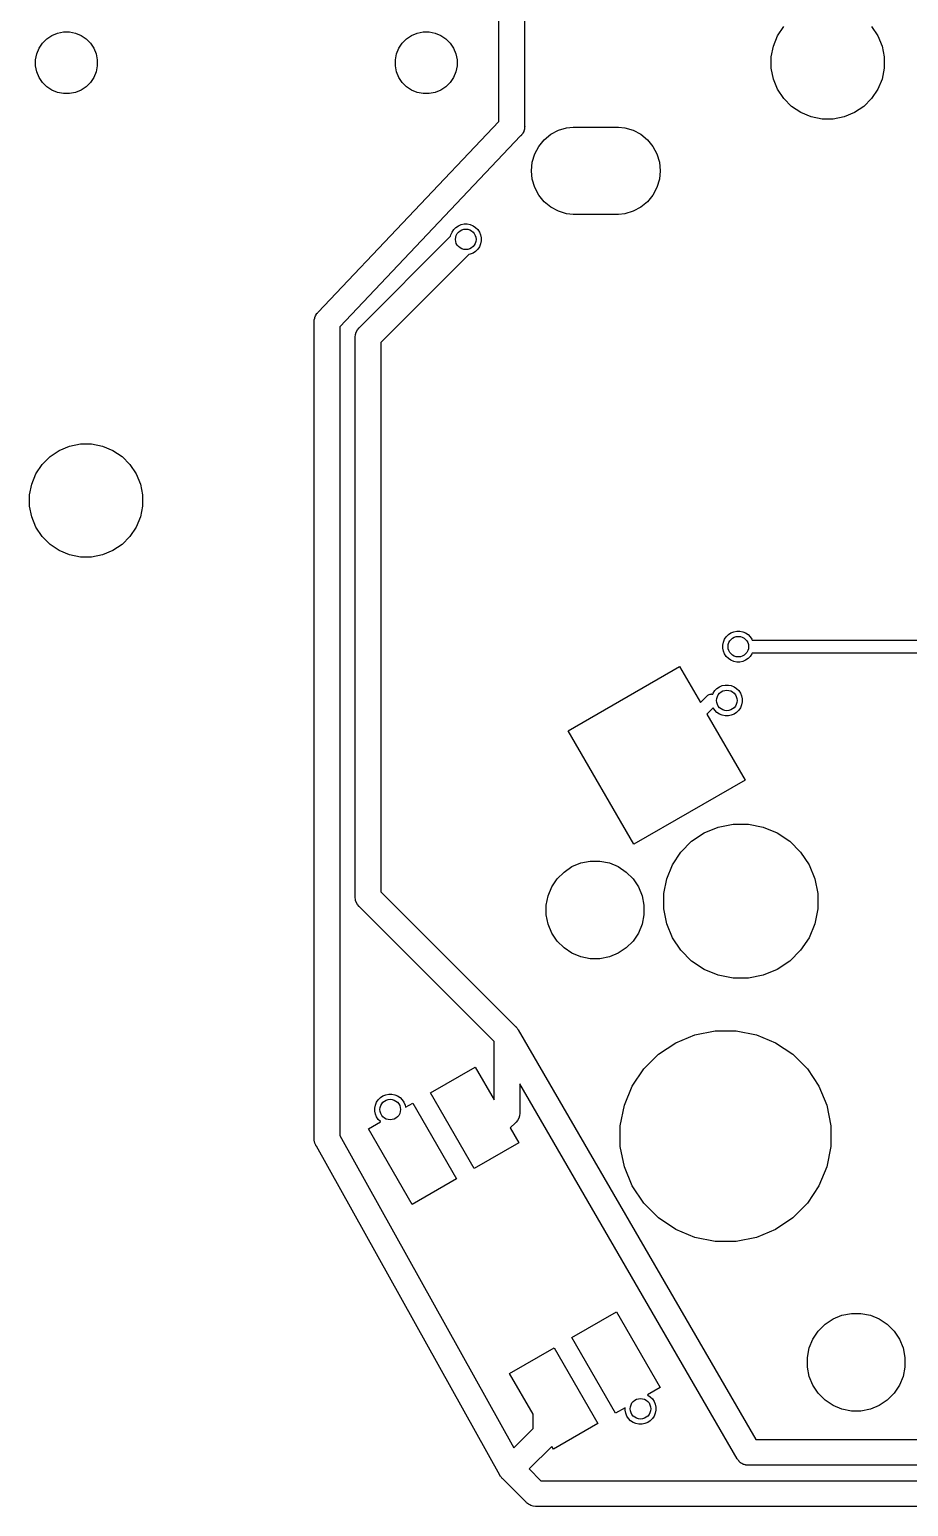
# Model space of a CAD drawing. Extents: x 0.5 to 11.2, y -4.1 to -0.9.
# Drawn here: x 6.036 to 6.71, y -4.03 to -2.899 of the extents above; entities that cross this region are included whole.
import ezdxf

# ---------------------------------------------------------------- set-up
doc = ezdxf.new("R2010")
doc.units = 0
doc.header["$MEASUREMENT"] = 0
doc.layers.add('BLACK', color=7, linetype='CONTINUOUS')

msp = doc.modelspace()

# ---------------------------------------------------------------- linework, layer by layer
at = {"layer": 'BLACK', "linetype": 'CONTINUOUS'}
for p, q in [((6.39577, -2.96891), (6.39577, -2.8748)), ((6.41545, -2.8748), (6.41545, -2.97222)), ((6.04612, -2.90896), (6.04941, -2.90567)), ((6.04941, -2.90567), (6.05328, -2.90308)), ((6.05328, -2.90308), (6.05758, -2.9013)), ((6.05758, -2.9013), (6.06214, -2.90039)), ((6.06214, -2.90039), (6.0668, -2.90039)), ((6.0668, -2.90039), (6.07136, -2.9013)), ((6.07136, -2.9013), (6.07566, -2.90308)), ((6.07566, -2.90308), (6.07953, -2.90567)), ((6.07953, -2.90567), (6.08282, -2.90896)), ((6.32171, -2.90896), (6.325, -2.90567)), ((6.325, -2.90567), (6.32887, -2.90308)), ((6.32887, -2.90308), (6.33317, -2.9013)), ((6.33317, -2.9013), (6.33773, -2.90039)), ((6.33773, -2.90039), (6.34239, -2.90039)), ((6.34239, -2.90039), (6.34695, -2.9013)), ((6.34695, -2.9013), (6.35125, -2.90308)), ((6.35125, -2.90308), (6.35512, -2.90567)), ((6.35512, -2.90567), (6.35841, -2.90896)), ((6.60601, -2.91115), (6.60928, -2.90327)), ((6.60928, -2.90327), (6.61402, -2.89617)), ((6.6813, -2.89617), (6.68604, -2.90327)), ((6.68604, -2.90327), (6.6893, -2.91115)), ((6.04085, -2.92169), (6.04175, -2.91713)), ((6.04175, -2.91713), (6.04353, -2.91283)), ((6.04353, -2.91283), (6.04612, -2.90896)), ((6.08282, -2.90896), (6.0854, -2.91283)), ((6.0854, -2.91283), (6.08718, -2.91713)), ((6.08718, -2.91713), (6.08809, -2.92169)), ((6.31644, -2.92169), (6.31734, -2.91713)), ((6.31734, -2.91713), (6.31913, -2.91283)), ((6.31913, -2.91283), (6.32171, -2.90896)), ((6.35841, -2.90896), (6.36099, -2.91283)), ((6.36099, -2.91283), (6.36277, -2.91713)), ((6.36277, -2.91713), (6.36368, -2.92169)), ((6.60435, -2.91951), (6.60601, -2.91115)), ((6.6893, -2.91115), (6.69096, -2.91951)), ((6.04085, -2.92634), (6.04085, -2.92169)), ((6.04175, -2.93091), (6.04085, -2.92634)), ((6.08809, -2.92634), (6.08718, -2.93091)), ((6.08809, -2.92169), (6.08809, -2.92634)), ((6.31644, -2.92634), (6.31644, -2.92169)), ((6.31734, -2.93091), (6.31644, -2.92634)), ((6.36368, -2.92634), (6.36277, -2.93091)), ((6.36368, -2.92169), (6.36368, -2.92634)), ((6.60435, -2.92804), (6.60435, -2.91951)), ((6.60601, -2.93641), (6.60435, -2.92804)), ((6.69096, -2.92804), (6.6893, -2.93641)), ((6.69096, -2.91951), (6.69096, -2.92804)), ((6.04353, -2.9352), (6.04175, -2.93091)), ((6.04612, -2.93907), (6.04353, -2.9352)), ((6.04941, -2.94236), (6.04612, -2.93907)), ((6.08282, -2.93907), (6.07953, -2.94236)), ((6.0854, -2.9352), (6.08282, -2.93907)), ((6.08718, -2.93091), (6.0854, -2.9352)), ((6.31913, -2.9352), (6.31734, -2.93091)), ((6.32171, -2.93907), (6.31913, -2.9352)), ((6.325, -2.94236), (6.32171, -2.93907)), ((6.35841, -2.93907), (6.35512, -2.94236)), ((6.36099, -2.9352), (6.35841, -2.93907)), ((6.36277, -2.93091), (6.36099, -2.9352)), ((6.60928, -2.94429), (6.60601, -2.93641)), ((6.6893, -2.93641), (6.68604, -2.94429)), ((6.05328, -2.94495), (6.04941, -2.94236)), ((6.05758, -2.94673), (6.05328, -2.94495)), ((6.06214, -2.94764), (6.05758, -2.94673)), ((6.0668, -2.94764), (6.06214, -2.94764)), ((6.07136, -2.94673), (6.0668, -2.94764)), ((6.07566, -2.94495), (6.07136, -2.94673)), ((6.07953, -2.94236), (6.07566, -2.94495)), ((6.32887, -2.94495), (6.325, -2.94236)), ((6.33317, -2.94673), (6.32887, -2.94495)), ((6.33773, -2.94764), (6.33317, -2.94673)), ((6.34239, -2.94764), (6.33773, -2.94764)), ((6.34695, -2.94673), (6.34239, -2.94764)), ((6.35125, -2.94495), (6.34695, -2.94673)), ((6.35512, -2.94236), (6.35125, -2.94495)), ((6.61402, -2.95139), (6.60928, -2.94429)), ((6.62005, -2.95742), (6.61402, -2.95139)), ((6.6813, -2.95139), (6.67526, -2.95742)), ((6.68604, -2.94429), (6.6813, -2.95139)), ((6.62714, -2.96216), (6.62005, -2.95742)), ((6.63503, -2.96542), (6.62714, -2.96216)), ((6.66817, -2.96216), (6.66029, -2.96542)), ((6.67526, -2.95742), (6.66817, -2.96216)), ((6.25735, -3.11503), (6.39577, -2.96891)), ((6.41531, -2.97476), (6.41507, -2.97557)), ((6.41532, -2.97463), (6.41531, -2.97476)), ((6.41536, -2.9745), (6.41532, -2.97463)), ((6.41542, -2.97367), (6.41536, -2.9745)), ((6.41545, -2.97332), (6.41542, -2.97367)), ((6.41545, -2.97222), (6.4155, -2.97257)), ((6.4155, -2.97257), (6.41545, -2.97318)), ((6.41545, -2.97318), (6.41545, -2.97332)), ((6.44136, -2.97563), (6.44767, -2.97371)), ((6.44767, -2.97371), (6.45259, -2.97323)), ((6.45259, -2.97323), (6.48737, -2.97323)), ((6.48737, -2.97323), (6.49229, -2.97371)), ((6.49229, -2.97371), (6.4986, -2.97563)), ((6.64339, -2.96709), (6.63503, -2.96542)), ((6.65192, -2.96709), (6.64339, -2.96709)), ((6.66029, -2.96542), (6.65192, -2.96709)), ((6.41233, -2.98005), (6.27392, -3.12617)), ((6.4126, -2.97983), (6.41233, -2.98005)), ((6.413, -2.97935), (6.4126, -2.97983)), ((6.41309, -2.97925), (6.413, -2.97935)), ((6.4133, -2.97898), (6.41309, -2.97925)), ((6.41383, -2.97833), (6.4133, -2.97898)), ((6.4139, -2.97821), (6.41383, -2.97833)), ((6.41398, -2.9781), (6.4139, -2.97821)), ((6.41435, -2.97736), (6.41398, -2.9781)), ((6.41475, -2.97662), (6.41435, -2.97736)), ((6.41479, -2.97649), (6.41475, -2.97662)), ((6.41485, -2.97637), (6.41479, -2.97649)), ((6.41507, -2.97557), (6.41485, -2.97637)), ((6.42627, -2.98801), (6.43045, -2.98292)), ((6.43045, -2.98292), (6.43555, -2.97873)), ((6.43555, -2.97873), (6.44136, -2.97563)), ((6.4986, -2.97563), (6.50441, -2.97873)), ((6.50441, -2.97873), (6.50951, -2.98292)), ((6.50951, -2.98292), (6.51369, -2.98801)), ((6.42125, -3.00013), (6.42317, -2.99382)), ((6.42317, -2.99382), (6.42627, -2.98801)), ((6.51369, -2.98801), (6.5168, -2.99382)), ((6.5168, -2.99382), (6.51871, -3.00013)), ((6.42061, -3.00669), (6.42125, -3.00013)), ((6.42125, -3.01325), (6.42061, -3.00669)), ((6.51871, -3.00013), (6.51935, -3.00669)), ((6.51935, -3.00669), (6.51871, -3.01325)), ((6.42317, -3.01956), (6.42125, -3.01325)), ((6.42627, -3.02537), (6.42317, -3.01956)), ((6.5168, -3.01956), (6.51369, -3.02537)), ((6.51871, -3.01325), (6.5168, -3.01956)), ((6.43045, -3.03047), (6.42627, -3.02537)), ((6.43555, -3.03465), (6.43045, -3.03047)), ((6.50951, -3.03047), (6.50441, -3.03465)), ((6.51369, -3.02537), (6.50951, -3.03047)), ((6.44136, -3.03776), (6.43555, -3.03465)), ((6.44767, -3.03967), (6.44136, -3.03776)), ((6.45259, -3.04016), (6.44767, -3.03967)), ((6.48737, -3.04016), (6.45259, -3.04016)), ((6.49229, -3.03967), (6.48737, -3.04016)), ((6.4986, -3.03776), (6.49229, -3.03967)), ((6.50441, -3.03465), (6.4986, -3.03776)), ((6.35902, -3.05581), (6.35991, -3.05366)), ((6.35991, -3.05366), (6.3612, -3.05172)), ((6.3612, -3.05172), (6.36284, -3.05008)), ((6.36284, -3.05008), (6.36478, -3.04879)), ((6.36478, -3.04879), (6.36693, -3.04789)), ((6.36693, -3.04789), (6.36921, -3.04744)), ((6.36921, -3.04744), (6.37154, -3.04744)), ((6.37154, -3.04744), (6.37382, -3.04789)), ((6.37382, -3.04789), (6.37597, -3.04879)), ((6.37597, -3.04879), (6.3779, -3.05008)), ((6.3779, -3.05008), (6.37955, -3.05172)), ((6.37955, -3.05172), (6.38084, -3.05366)), ((6.38084, -3.05366), (6.38173, -3.05581)), ((6.28895, -3.12675), (6.3588, -3.05691)), ((6.3588, -3.05691), (6.35902, -3.05581)), ((6.38084, -3.06485), (6.37955, -3.06678)), ((6.38173, -3.0627), (6.38084, -3.06485)), ((6.38173, -3.05581), (6.38219, -3.05809)), ((6.38219, -3.06042), (6.38173, -3.0627)), ((6.38219, -3.05809), (6.38219, -3.06042)), ((6.37272, -3.07083), (6.30541, -3.13813)), ((6.37382, -3.07061), (6.37272, -3.07083)), ((6.37597, -3.06972), (6.37382, -3.07061)), ((6.3779, -3.06843), (6.37597, -3.06972)), ((6.37955, -3.06678), (6.3779, -3.06843)), ((6.25419, -3.12251), (6.25423, -3.12189)), ((6.25423, -3.12176), (6.25427, -3.12141)), ((6.25423, -3.12189), (6.25423, -3.12176)), ((6.25427, -3.12141), (6.25433, -3.12058)), ((6.25433, -3.12058), (6.25436, -3.12045)), ((6.25436, -3.12045), (6.25437, -3.12031)), ((6.25437, -3.12031), (6.25462, -3.11952)), ((6.25462, -3.11952), (6.25484, -3.11871)), ((6.25484, -3.11871), (6.2549, -3.11859)), ((6.2549, -3.11859), (6.25494, -3.11846)), ((6.25494, -3.11846), (6.25533, -3.11772)), ((6.25533, -3.11772), (6.25571, -3.11697)), ((6.25571, -3.11697), (6.25579, -3.11687)), ((6.25579, -3.11687), (6.25585, -3.11675)), ((6.25585, -3.11675), (6.25638, -3.1161)), ((6.25638, -3.1161), (6.2566, -3.11583)), ((6.2566, -3.11583), (6.25669, -3.11573)), ((6.25669, -3.11573), (6.25708, -3.11525)), ((6.25708, -3.11525), (6.25735, -3.11503)), ((6.25423, -3.12286), (6.25419, -3.12251)), ((6.25423, -3.74735), (6.25423, -3.12286)), ((6.27392, -3.12617), (6.27392, -3.74567)), ((6.28568, -3.13406), (6.28587, -3.13213)), ((6.28587, -3.13213), (6.28643, -3.13027)), ((6.28643, -3.13027), (6.28735, -3.12856)), ((6.28735, -3.12856), (6.28746, -3.12843)), ((6.28746, -3.12843), (6.28858, -3.12706)), ((6.28858, -3.12706), (6.28895, -3.12675)), ((6.28573, -3.13454), (6.28568, -3.13406)), ((6.28573, -3.56271), (6.28573, -3.13454)), ((6.30541, -3.13813), (6.30541, -3.55911)), ((6.05186, -3.22561), (6.05895, -3.22087)), ((6.05895, -3.22087), (6.06684, -3.21761)), ((6.06684, -3.21761), (6.0752, -3.21594)), ((6.0752, -3.21594), (6.08373, -3.21594)), ((6.08373, -3.21594), (6.0921, -3.21761)), ((6.0921, -3.21761), (6.09998, -3.22087)), ((6.09998, -3.22087), (6.10708, -3.22561)), ((6.04109, -3.23874), (6.04583, -3.23165)), ((6.04583, -3.23165), (6.05186, -3.22561)), ((6.10708, -3.22561), (6.11311, -3.23165)), ((6.11311, -3.23165), (6.11785, -3.23874)), ((6.03616, -3.25499), (6.03783, -3.24662)), ((6.03783, -3.24662), (6.04109, -3.23874)), ((6.11785, -3.23874), (6.12111, -3.24662)), ((6.12111, -3.24662), (6.12278, -3.25499)), ((6.03616, -3.26352), (6.03616, -3.25499)), ((6.12278, -3.25499), (6.12278, -3.26352)), ((6.03783, -3.27188), (6.03616, -3.26352)), ((6.12278, -3.26352), (6.12111, -3.27188)), ((6.04109, -3.27977), (6.03783, -3.27188)), ((6.04583, -3.28686), (6.04109, -3.27977)), ((6.11785, -3.27977), (6.11311, -3.28686)), ((6.12111, -3.27188), (6.11785, -3.27977)), ((6.05186, -3.29289), (6.04583, -3.28686)), ((6.11311, -3.28686), (6.10708, -3.29289)), ((6.05895, -3.29763), (6.05186, -3.29289)), ((6.06684, -3.30089), (6.05895, -3.29763)), ((6.0752, -3.30256), (6.06684, -3.30089)), ((6.08373, -3.30256), (6.0752, -3.30256)), ((6.0921, -3.30089), (6.08373, -3.30256)), ((6.09998, -3.29763), (6.0921, -3.30089)), ((6.10708, -3.29289), (6.09998, -3.29763)), ((6.57571, -3.35983), (6.57799, -3.35937)), ((6.57799, -3.35937), (6.58032, -3.35937)), ((6.58032, -3.35937), (6.5826, -3.35983)), ((6.56734, -3.37002), (6.5678, -3.36774)), ((6.56734, -3.37235), (6.56734, -3.37002)), ((6.5678, -3.36774), (6.56869, -3.36559)), ((6.56869, -3.36559), (6.56998, -3.36365)), ((6.56998, -3.36365), (6.57163, -3.36201)), ((6.57163, -3.36201), (6.57356, -3.36072)), ((6.57356, -3.36072), (6.57571, -3.35983)), ((6.5826, -3.35983), (6.58475, -3.36072)), ((6.58475, -3.36072), (6.58668, -3.36201)), ((6.58668, -3.36201), (6.58833, -3.36365)), ((6.58833, -3.36365), (6.58962, -3.36559)), ((6.58962, -3.36559), (6.5899, -3.36626)), ((6.5899, -3.36626), (7.26041, -3.36626)), ((6.5678, -3.37463), (6.56734, -3.37235)), ((6.56869, -3.37678), (6.5678, -3.37463)), ((6.56998, -3.37871), (6.56869, -3.37678)), ((6.57163, -3.38036), (6.56998, -3.37871)), ((6.57356, -3.38165), (6.57163, -3.38036)), ((6.57571, -3.38254), (6.57356, -3.38165)), ((6.58475, -3.38165), (6.5826, -3.38254)), ((6.58668, -3.38036), (6.58475, -3.38165)), ((6.58833, -3.37871), (6.58668, -3.38036)), ((6.58962, -3.37678), (6.58833, -3.37871)), ((6.5899, -3.3761), (6.58962, -3.37678)), ((7.25861, -3.3761), (6.5899, -3.3761)), ((6.44888, -3.43563), (6.53412, -3.38642)), ((6.53412, -3.38642), (6.55008, -3.41406)), ((6.57799, -3.38299), (6.57571, -3.38254)), ((6.58032, -3.38299), (6.57799, -3.38299)), ((6.5826, -3.38254), (6.58032, -3.38299)), ((6.55991, -3.40681), (6.5612, -3.40487)), ((6.5612, -3.40487), (6.56284, -3.40323)), ((6.56284, -3.40323), (6.56478, -3.40193)), ((6.56478, -3.40193), (6.56693, -3.40104)), ((6.56693, -3.40104), (6.56921, -3.40059)), ((6.56921, -3.40059), (6.57154, -3.40059)), ((6.57154, -3.40059), (6.57382, -3.40104)), ((6.57382, -3.40104), (6.57597, -3.40193)), ((6.57597, -3.40193), (6.5779, -3.40323)), ((6.5779, -3.40323), (6.57955, -3.40487)), ((6.57955, -3.40487), (6.58084, -3.40681)), ((6.55008, -3.41406), (6.55505, -3.40909)), ((6.55505, -3.40909), (6.5552, -3.4089)), ((6.5552, -3.4089), (6.55539, -3.40875)), ((6.55539, -3.40875), (6.55595, -3.40829)), ((6.55539, -3.40875), (6.55539, -3.40875)), ((6.55595, -3.40829), (6.55681, -3.40783)), ((6.55595, -3.40829), (6.55595, -3.40829)), ((6.55595, -3.40829), (6.55595, -3.40829)), ((6.55681, -3.40783), (6.55773, -3.40755)), ((6.55773, -3.40755), (6.55846, -3.40748)), ((6.55846, -3.40748), (6.5587, -3.40746)), ((6.55846, -3.40748), (6.55846, -3.40748)), ((6.5587, -3.40746), (6.55894, -3.40748)), ((6.55894, -3.40748), (6.55963, -3.40748)), ((6.55963, -3.40748), (6.55991, -3.40681)), ((6.58084, -3.40681), (6.58173, -3.40896)), ((6.58173, -3.41585), (6.58084, -3.418)), ((6.58173, -3.40896), (6.58219, -3.41124)), ((6.58219, -3.41356), (6.58173, -3.41585)), ((6.58219, -3.41124), (6.58219, -3.41356)), ((6.55997, -3.41809), (6.55518, -3.42288)), ((6.55518, -3.42288), (6.58432, -3.47336)), ((6.5612, -3.41993), (6.55997, -3.41809)), ((6.56284, -3.42158), (6.5612, -3.41993)), ((6.56478, -3.42287), (6.56284, -3.42158)), ((6.56693, -3.42376), (6.56478, -3.42287)), ((6.56921, -3.42421), (6.56693, -3.42376)), ((6.57154, -3.42421), (6.56921, -3.42421)), ((6.57382, -3.42376), (6.57154, -3.42421)), ((6.57597, -3.42287), (6.57382, -3.42376)), ((6.5779, -3.42158), (6.57597, -3.42287)), ((6.57955, -3.41993), (6.5779, -3.42158)), ((6.58084, -3.418), (6.57955, -3.41993)), ((6.49908, -3.52257), (6.44888, -3.43563)), ((6.58432, -3.47336), (6.49908, -3.52257)), ((6.54343, -3.52029), (6.5531, -3.51383)), ((6.5531, -3.51383), (6.56385, -3.50937)), ((6.56385, -3.50937), (6.57525, -3.5071)), ((6.57525, -3.5071), (6.58689, -3.5071)), ((6.58689, -3.5071), (6.5983, -3.50937)), ((6.5983, -3.50937), (6.60904, -3.51383)), ((6.60904, -3.51383), (6.61872, -3.52029)), ((6.52874, -3.53819), (6.5352, -3.52851)), ((6.5352, -3.52851), (6.54343, -3.52029)), ((6.61872, -3.52029), (6.62694, -3.52851)), ((6.62694, -3.52851), (6.63341, -3.53819)), ((6.44563, -3.54381), (6.45175, -3.53971)), ((6.45175, -3.53971), (6.45856, -3.53689)), ((6.45856, -3.53689), (6.46578, -3.53546)), ((6.46578, -3.53546), (6.47315, -3.53546)), ((6.47315, -3.53546), (6.48038, -3.53689)), ((6.48038, -3.53689), (6.48718, -3.53971)), ((6.48718, -3.53971), (6.49331, -3.54381)), ((6.52429, -3.54893), (6.52874, -3.53819)), ((6.63341, -3.53819), (6.63786, -3.54893)), ((6.43632, -3.55514), (6.44042, -3.54902)), ((6.44042, -3.54902), (6.44563, -3.54381)), ((6.49331, -3.54381), (6.49852, -3.54902)), ((6.49852, -3.54902), (6.50261, -3.55514)), ((6.52202, -3.56034), (6.52429, -3.54893)), ((6.63786, -3.54893), (6.64013, -3.56034)), ((6.28568, -3.56319), (6.28573, -3.56271)), ((6.28587, -3.56512), (6.28568, -3.56319)), ((6.30541, -3.55911), (6.40849, -3.66219)), ((6.43207, -3.56917), (6.4335, -3.56195)), ((6.4335, -3.56195), (6.43632, -3.55514)), ((6.50261, -3.55514), (6.50543, -3.56195)), ((6.50543, -3.56195), (6.50687, -3.56917)), ((6.52202, -3.57198), (6.52202, -3.56034)), ((6.64013, -3.56034), (6.64013, -3.57198)), ((6.286, -3.56553), (6.28587, -3.56512)), ((6.28643, -3.56697), (6.286, -3.56553)), ((6.28735, -3.56868), (6.28643, -3.56697)), ((6.28858, -3.57018), (6.28735, -3.56868)), ((6.28895, -3.57049), (6.28858, -3.57018)), ((6.39203, -3.67357), (6.28895, -3.57049)), ((6.43207, -3.57654), (6.43207, -3.56917)), ((6.50687, -3.56917), (6.50687, -3.57654)), ((6.52429, -3.58338), (6.52202, -3.57198)), ((6.64013, -3.57198), (6.63786, -3.58338)), ((6.4335, -3.58377), (6.43207, -3.57654)), ((6.43632, -3.59057), (6.4335, -3.58377)), ((6.50543, -3.58377), (6.50261, -3.59057)), ((6.50687, -3.57654), (6.50543, -3.58377)), ((6.52874, -3.59413), (6.52429, -3.58338)), ((6.63786, -3.58338), (6.63341, -3.59413)), ((6.44042, -3.5967), (6.43632, -3.59057)), ((6.44563, -3.60191), (6.44042, -3.5967)), ((6.49852, -3.5967), (6.49331, -3.60191)), ((6.50261, -3.59057), (6.49852, -3.5967)), ((6.5352, -3.6038), (6.52874, -3.59413)), ((6.63341, -3.59413), (6.62694, -3.6038)), ((6.45175, -3.606), (6.44563, -3.60191)), ((6.45856, -3.60882), (6.45175, -3.606)), ((6.48718, -3.606), (6.48038, -3.60882)), ((6.49331, -3.60191), (6.48718, -3.606)), ((6.54343, -3.61203), (6.5352, -3.6038)), ((6.62694, -3.6038), (6.61872, -3.61203)), ((6.46578, -3.61026), (6.45856, -3.60882)), ((6.47315, -3.61026), (6.46578, -3.61026)), ((6.48038, -3.60882), (6.47315, -3.61026)), ((6.5531, -3.61849), (6.54343, -3.61203)), ((6.56385, -3.62294), (6.5531, -3.61849)), ((6.60904, -3.61849), (6.5983, -3.62294)), ((6.61872, -3.61203), (6.60904, -3.61849)), ((6.57525, -3.62521), (6.56385, -3.62294)), ((6.58689, -3.62521), (6.57525, -3.62521)), ((6.5983, -3.62294), (6.58689, -3.62521)), ((6.40849, -3.66219), (6.40886, -3.66249)), ((6.40886, -3.66249), (6.40906, -3.66274)), ((6.40906, -3.66274), (6.40929, -3.66295)), ((6.40929, -3.66295), (6.40968, -3.66348)), ((6.40968, -3.66348), (6.41009, -3.66399)), ((6.41009, -3.66399), (6.41034, -3.66446)), ((6.41034, -3.66446), (6.41047, -3.6647)), ((6.41047, -3.6647), (6.59258, -3.97854)), ((6.39203, -3.71825), (6.39203, -3.67357)), ((6.51802, -3.68337), (6.53124, -3.67454)), ((6.53124, -3.67454), (6.54593, -3.66846)), ((6.54593, -3.66846), (6.56152, -3.66535)), ((6.56152, -3.66535), (6.57742, -3.66535)), ((6.57742, -3.66535), (6.59301, -3.66846)), ((6.59301, -3.66846), (6.6077, -3.67454)), ((6.6077, -3.67454), (6.62092, -3.68337)), ((6.50678, -3.69461), (6.51802, -3.68337)), ((6.62092, -3.68337), (6.63216, -3.69461)), ((6.34347, -3.71289), (6.37756, -3.6932)), ((6.37756, -3.6932), (6.39203, -3.71825)), ((6.49795, -3.70783), (6.50678, -3.69461)), ((6.63216, -3.69461), (6.64099, -3.70783)), ((6.57831, -3.99318), (6.41171, -3.70606)), ((6.41171, -3.70606), (6.41171, -3.72806)), ((6.49186, -3.72252), (6.49795, -3.70783)), ((6.64099, -3.70783), (6.64708, -3.72252)), ((6.30114, -3.72234), (6.30203, -3.72019)), ((6.30203, -3.72019), (6.30333, -3.71826)), ((6.30333, -3.71826), (6.30497, -3.71661)), ((6.30497, -3.71661), (6.30691, -3.71532)), ((6.30691, -3.71532), (6.30905, -3.71443)), ((6.30905, -3.71443), (6.31134, -3.71398)), ((6.31134, -3.71398), (6.31366, -3.71398)), ((6.31366, -3.71398), (6.31595, -3.71443)), ((6.31595, -3.71443), (6.31809, -3.71532)), ((6.31809, -3.71532), (6.32003, -3.71661)), ((6.32003, -3.71661), (6.32167, -3.71826)), ((6.32167, -3.71826), (6.32297, -3.72019)), ((6.32297, -3.72019), (6.32386, -3.72234)), ((6.32419, -3.72402), (6.32983, -3.72076)), ((6.32983, -3.72076), (6.36329, -3.77872)), ((6.37693, -3.77085), (6.34347, -3.71289)), ((6.30069, -3.72462), (6.30114, -3.72234)), ((6.30069, -3.72695), (6.30069, -3.72462)), ((6.30114, -3.72923), (6.30069, -3.72695)), ((6.30203, -3.73138), (6.30114, -3.72923)), ((6.30333, -3.73332), (6.30203, -3.73138)), ((6.32386, -3.72234), (6.32419, -3.72402)), ((6.41101, -3.73233), (6.41009, -3.73404)), ((6.41157, -3.73047), (6.41101, -3.73233)), ((6.41101, -3.73233), (6.41101, -3.73233)), ((6.41176, -3.72854), (6.41157, -3.73047)), ((6.41171, -3.72806), (6.41176, -3.72854)), ((6.48876, -3.73811), (6.49186, -3.72252)), ((6.64708, -3.72252), (6.65018, -3.73811)), ((6.29573, -3.74045), (6.30509, -3.73504)), ((6.3292, -3.79841), (6.29573, -3.74045)), ((6.30497, -3.73496), (6.30333, -3.73332)), ((6.30509, -3.73504), (6.30497, -3.73496)), ((6.40849, -3.73584), (6.40449, -3.73984)), ((6.40449, -3.73984), (6.41103, -3.75116)), ((6.40886, -3.73554), (6.40849, -3.73584)), ((6.41009, -3.73404), (6.40886, -3.73554)), ((6.48876, -3.75401), (6.48876, -3.73811)), ((6.65018, -3.73811), (6.65018, -3.75401)), ((6.25422, -3.74743), (6.25423, -3.74735)), ((6.25423, -3.74831), (6.25422, -3.74743)), ((6.25423, -3.74871), (6.25423, -3.74831)), ((6.25424, -3.7488), (6.25423, -3.74871)), ((6.25425, -3.74937), (6.25424, -3.7488)), ((6.25434, -3.74976), (6.25425, -3.74937)), ((6.25437, -3.75016), (6.25434, -3.74976)), ((6.25454, -3.75071), (6.25437, -3.75016)), ((6.25466, -3.75127), (6.25454, -3.75071)), ((6.25482, -3.75163), (6.25466, -3.75127)), ((6.25494, -3.75201), (6.25482, -3.75163)), ((6.25521, -3.75252), (6.25494, -3.75201)), ((6.25524, -3.7526), (6.25521, -3.75252)), ((6.25544, -3.75295), (6.25524, -3.7526)), ((6.25585, -3.75372), (6.25544, -3.75295)), ((6.25591, -3.75379), (6.25585, -3.75372)), ((6.39638, -4.00571), (6.25591, -3.75379)), ((6.27392, -3.74567), (6.40727, -3.98482)), ((6.41103, -3.75116), (6.37693, -3.77085)), ((6.49186, -3.7696), (6.48876, -3.75401)), ((6.65018, -3.75401), (6.64708, -3.7696)), ((6.49795, -3.78429), (6.49186, -3.7696)), ((6.64708, -3.7696), (6.64099, -3.78429)), ((6.36329, -3.77872), (6.3292, -3.79841)), ((6.50678, -3.79751), (6.49795, -3.78429)), ((6.64099, -3.78429), (6.63216, -3.79751)), ((6.51802, -3.80875), (6.50678, -3.79751)), ((6.63216, -3.79751), (6.62092, -3.80875)), ((6.53124, -3.81759), (6.51802, -3.80875)), ((6.62092, -3.80875), (6.6077, -3.81759)), ((6.54593, -3.82367), (6.53124, -3.81759)), ((6.6077, -3.81759), (6.59301, -3.82367)), ((6.56152, -3.82677), (6.54593, -3.82367)), ((6.57742, -3.82677), (6.56152, -3.82677)), ((6.59301, -3.82367), (6.57742, -3.82677)), ((6.45174, -3.90041), (6.48583, -3.88073)), ((6.48583, -3.88073), (6.5193, -3.93869)), ((6.64042, -3.89543), (6.64563, -3.89022)), ((6.64563, -3.89022), (6.65175, -3.88612)), ((6.65175, -3.88612), (6.65856, -3.8833)), ((6.65856, -3.8833), (6.66578, -3.88187)), ((6.66578, -3.88187), (6.67315, -3.88187)), ((6.67315, -3.88187), (6.68038, -3.8833)), ((6.68038, -3.8833), (6.68718, -3.88612)), ((6.68718, -3.88612), (6.69331, -3.89022)), ((6.69331, -3.89022), (6.69852, -3.89543)), ((6.4852, -3.95837), (6.45174, -3.90041)), ((6.6335, -3.90836), (6.63632, -3.90155)), ((6.63632, -3.90155), (6.64042, -3.89543)), ((6.69852, -3.89543), (6.70261, -3.90155)), ((6.70261, -3.90155), (6.70543, -3.90836)), ((6.404, -3.92797), (6.4381, -3.90829)), ((6.4381, -3.90829), (6.47156, -3.96625)), ((6.63207, -3.91558), (6.6335, -3.90836)), ((6.70543, -3.90836), (6.70687, -3.91558)), ((6.63207, -3.92295), (6.63207, -3.91558)), ((6.6335, -3.93018), (6.63207, -3.92295)), ((6.70687, -3.92295), (6.70543, -3.93018)), ((6.70687, -3.91558), (6.70687, -3.92295)), ((6.42203, -3.9592), (6.404, -3.92797)), ((6.63632, -3.93698), (6.6335, -3.93018)), ((6.70543, -3.93018), (6.70261, -3.93698)), ((6.5193, -3.93869), (6.50953, -3.94433)), ((6.50953, -3.94433), (6.50983, -3.94445)), ((6.50983, -3.94445), (6.51176, -3.94575)), ((6.51176, -3.94575), (6.51341, -3.94739)), ((6.51341, -3.94739), (6.5147, -3.94933)), ((6.64042, -3.94311), (6.63632, -3.93698)), ((6.64563, -3.94832), (6.64042, -3.94311)), ((6.69852, -3.94311), (6.69331, -3.94832)), ((6.70261, -3.93698), (6.69852, -3.94311)), ((6.42203, -3.97005), (6.42203, -3.9592)), ((6.49242, -3.9542), (6.4852, -3.95837)), ((6.49242, -3.95608), (6.49242, -3.9542)), ((6.49288, -3.95837), (6.49242, -3.95608)), ((6.49377, -3.96052), (6.49288, -3.95837)), ((6.5147, -3.94933), (6.51559, -3.95148)), ((6.51559, -3.95837), (6.5147, -3.96052)), ((6.51559, -3.95148), (6.51604, -3.95376)), ((6.51604, -3.95608), (6.51559, -3.95837)), ((6.51604, -3.95376), (6.51604, -3.95608)), ((6.65175, -3.95241), (6.64563, -3.94832)), ((6.65856, -3.95523), (6.65175, -3.95241)), ((6.66578, -3.95667), (6.65856, -3.95523)), ((6.67315, -3.95667), (6.66578, -3.95667)), ((6.68038, -3.95523), (6.67315, -3.95667)), ((6.68718, -3.95241), (6.68038, -3.95523)), ((6.69331, -3.94832), (6.68718, -3.95241)), ((6.40727, -3.98482), (6.42203, -3.97005)), ((6.47156, -3.96625), (6.43747, -3.98593)), ((6.49506, -3.96245), (6.49377, -3.96052)), ((6.4967, -3.9641), (6.49506, -3.96245)), ((6.49864, -3.96539), (6.4967, -3.9641)), ((6.50079, -3.96628), (6.49864, -3.96539)), ((6.50307, -3.96673), (6.50079, -3.96628)), ((6.5054, -3.96673), (6.50307, -3.96673)), ((6.50768, -3.96628), (6.5054, -3.96673)), ((6.50983, -3.96539), (6.50768, -3.96628)), ((6.51176, -3.9641), (6.50983, -3.96539)), ((6.51341, -3.96245), (6.51176, -3.9641)), ((6.5147, -3.96052), (6.51341, -3.96245)), ((6.59258, -3.97854), (6.8663, -3.97854)), ((6.43619, -3.98373), (6.41893, -4.00099)), ((6.43747, -3.98593), (6.43619, -3.98373)), ((6.57869, -3.99388), (6.57831, -3.99318)), ((6.41893, -4.00099), (6.42798, -4.01004)), ((6.5791, -3.99439), (6.57869, -3.99388)), ((6.57949, -3.99492), (6.5791, -3.99439)), ((6.57972, -3.99514), (6.57949, -3.99492)), ((6.57992, -3.99538), (6.57972, -3.99514)), ((6.58042, -3.9958), (6.57992, -3.99538)), ((6.58091, -3.99625), (6.58042, -3.9958)), ((6.58117, -3.99641), (6.58091, -3.99625)), ((6.58141, -3.99661), (6.58117, -3.99641)), ((6.58199, -3.99692), (6.58141, -3.99661)), ((6.58255, -3.99727), (6.58199, -3.99692)), ((6.58285, -3.99738), (6.58255, -3.99727)), ((6.58312, -3.99752), (6.58285, -3.99738)), ((6.58375, -3.99771), (6.58312, -3.99752)), ((6.58437, -3.99794), (6.58375, -3.99771)), ((6.58468, -3.99799), (6.58437, -3.99794)), ((6.58498, -3.99809), (6.58468, -3.99799)), ((6.58563, -3.99815), (6.58498, -3.99809)), ((6.58628, -3.99826), (6.58563, -3.99815)), ((6.58708, -3.99823), (6.58628, -3.99826)), ((6.86989, -3.99823), (6.58708, -3.99823)), ((6.39679, -4.00648), (6.39638, -4.00571)), ((6.39715, -4.00693), (6.39679, -4.00648)), ((6.39748, -4.0074), (6.39715, -4.00693)), ((6.39777, -4.00768), (6.39748, -4.0074)), ((6.39802, -4.00798), (6.39777, -4.00768)), ((6.3984, -4.00829), (6.39802, -4.00798)), ((6.41661, -4.0265), (6.3984, -4.00829)), ((6.42798, -4.01004), (6.87811, -4.01004)), ((6.41691, -4.02688), (6.41661, -4.0265)), ((6.41841, -4.02811), (6.41691, -4.02688)), ((6.41941, -4.02864), (6.41841, -4.02811)), ((6.42012, -4.02902), (6.41941, -4.02864)), ((6.42198, -4.02958), (6.42012, -4.02902)), ((6.42391, -4.02977), (6.42198, -4.02958)), ((6.42439, -4.02972), (6.42391, -4.02977)), ((6.8817, -4.02972), (6.42439, -4.02972))]:
    msp.add_line(p, q, dxfattribs=at)
at = {"layer": 'BLACK'}
for centre in [(6.37037, -3.05925), (6.57916, -3.37118), (6.57037, -3.4124), (6.3125, -3.72579), (6.50423, -3.95492)]:
    msp.add_circle(centre, 0.007874, dxfattribs=at)

doc.saveas('drawing.dxf')
